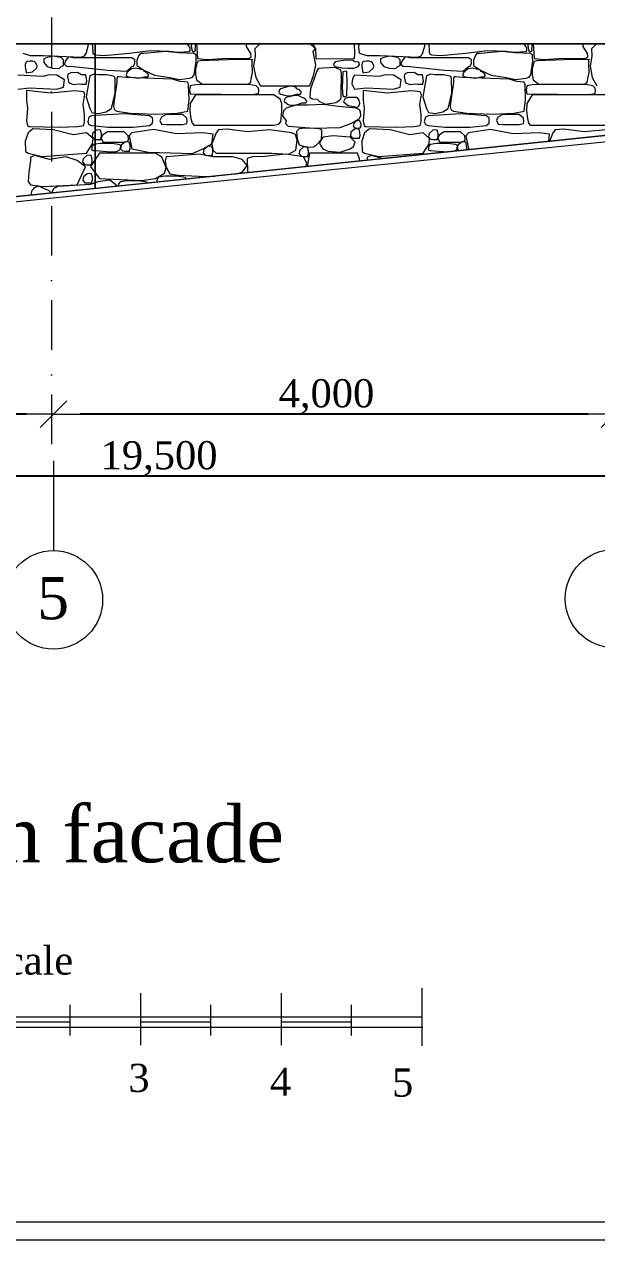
# Model space of a CAD drawing. Header units: millimetres. Extents: x 2399 to 111977, y 1313 to 59551.
# Drawn here: x 98246 to 102314, y 22641 to 31285 of the extents above; entities that cross this region are included whole.
import ezdxf

# ---------------------------------------------------------------- set-up
doc = ezdxf.new("R2010")
doc.units = ezdxf.units.MM
doc.linetypes.add('Штрихпунктирная', pattern=[670.277762, 352.777767, -176.388884, 0, -141.111112])
doc.layers.add('2D-чертеж - Общий', color=7, linetype='Continuous')
doc.layers.add('dim', color=7, linetype='Continuous')
for name, color, linetype, lineweight in [('base', 255, 'Continuous', 0), ('main line', 7, 'Continuous', 13), ('scale', 7, 'Continuous', 13), ('text', 7, 'Continuous', 35)]:
    doc.layers.add(name, color=color, linetype=linetype, lineweight=lineweight)
doc.layers.add('hatch1', color=7, linetype='Continuous', lineweight=20, true_color=0x6a6a6a)
doc.styles.add('СГЕНЕРИР_СТИЛЬ_1', font='georgia.ttf')
doc.dimstyles.new('СГЕНЕРИР_СТИЛЬ__1', dxfattribs={"dimtxt": 200, "dimasz": 190, "dimexe": 0.18, "dimexo": 0.0625, "dimgap": 0.09, "dimtad": 1, "dimtih": 1, "dimtoh": 1, "dimdec": 3, "dimlfac": 0.001, "dimzin": 0, "dimdsep": 46, "dimtxsty": 'СГЕНЕРИР_СТИЛЬ_1', "dimblk": 'ARROWHEAD_6', "dimblk1": 'ARROWHEAD_6', "dimblk2": 'ARROWHEAD_6', "dimcen": 0.09, "dimse1": 1, "dimse2": 1, "dimclrd": 7, "dimclre": 7, "dimclrt": 7, "dimadec": 0, "dimazin": 0, "dimtfac": 1, "dimtdec": 4, "dimtmove": 0, "dimatfit": 3, "dimfxl": 1, "dimtolj": 1, "dimtzin": 0, "dimarcsym": 0})

# ---------------------------------------------------------------- blocks, each defined once
blk = doc.blocks.new('*X15')
at = {"layer": 'hatch1', "color": 251, "linetype": 'Continuous', "lineweight": 20, "true_color": 0x6a6a6a}
for p, q in [((99466.7, 7779.4), (99453.3, 7785.4)), ((99487.6, 7785.4), (99495.5, 7741.1)), ((99517.9, 7741.1), (99523, 7785.4)), ((99528.6, 7785.4), (99534.8, 7679.6)), ((99882.5, 7766.2), (99884.7, 7785.4)), ((99980.5, 7785.4), (99941.8, 7748.6)), ((100373, 7749.2), (100333.5, 7785.4)), ((100350.2, 7785.4), (100373, 7749.2)), ((100652.8, 7709.7), (100650.9, 7785.4)), ((100680.8, 7760.3), (100682.5, 7785.4)), ((101150, 7766.6), (101151.2, 7785.4)), ((101178.8, 7785.4), (101182, 7729.5)), ((101858.7, 7779.4), (101845.3, 7785.4)), ((101879.6, 7785.4), (101887.5, 7741.1)), ((101909.9, 7741.1), (101915, 7785.4)), ((101920.6, 7785.4), (101926.8, 7679.6)), ((102274.5, 7766.2), (102276.7, 7785.4)), ((102372.5, 7785.4), (102333.8, 7748.6)), ((98807.9, 7706.4), (98869.9, 7700.2)), ((98869.9, 7700.2), (99048.7, 7717.1)), ((99048.7, 7717.1), (99201.1, 7737.6)), ((99115.2, 7699), (99102.9, 7665.3)), ((99128.7, 7715.9), (99115.2, 7699)), ((99154.3, 7714.9), (99128.7, 7715.9)), ((99306, 7730), (99154.3, 7714.9)), ((99201.1, 7737.6), (99334, 7732.3)), ((99398.8, 7721), (99306, 7730)), ((99334, 7732.3), (99394, 7723.8)), ((99394, 7723.8), (99477.8, 7729.5)), ((99510.8, 7714.9), (99398.8, 7721)), ((99483.2, 7756.7), (99466.7, 7779.4)), ((99477.8, 7729.5), (99482.9, 7737.3)), ((99482.9, 7737.3), (99483.2, 7756.7)), ((99495.5, 7741.1), (99500, 7730.2)), ((99500, 7730.2), (99509.3, 7728.9)), ((99509.3, 7728.9), (99520.5, 7736.4)), ((99524.4, 7703.7), (99510.8, 7714.9)), ((99520.5, 7736.4), (99517.9, 7741.1)), ((99524.4, 7690.2), (99524.4, 7703.7)), ((99913.8, 7716.2), (99882.5, 7766.2)), ((99916.6, 7691.8), (99913.8, 7716.2)), ((99945, 7698.4), (99932.8, 7626.1)), ((99941.8, 7748.6), (99945, 7698.4)), ((100357.1, 7729.6), (100373, 7749.2)), ((100376.6, 7635.2), (100357.1, 7729.6)), ((100373, 7749.2), (100376.8, 7680)), ((100649.6, 7680), (100652.8, 7709.7)), ((100685.9, 7718.7), (100680.8, 7760.3)), ((100685.9, 7718.7), (100738.1, 7702.1)), ((100738.1, 7702.1), (100831.6, 7701.2)), ((100831.6, 7701.2), (100994.5, 7693.2)), ((100901.1, 7696.3), (100859.2, 7686.6)), ((100958.2, 7686.6), (100901.1, 7696.3)), ((101098.7, 7690.1), (101124.1, 7699.7)), ((101124.1, 7699.7), (101134.4, 7714.3)), ((101134.4, 7714.3), (101150, 7766.6)), ((101182, 7729.5), (101183.4, 7713.1)), ((101183.4, 7713.1), (101196.8, 7706.7)), ((101196.8, 7706.7), (101261.9, 7700.2)), ((101261.9, 7700.2), (101440.7, 7717.1)), ((101440.7, 7717.1), (101593.1, 7737.6)), ((101507.2, 7699), (101494.9, 7665.3)), ((101520.7, 7715.9), (101507.2, 7699)), ((101546.3, 7714.9), (101520.7, 7715.9)), ((101698, 7730), (101546.3, 7714.9)), ((101593.1, 7737.6), (101726, 7732.3)), ((101790.8, 7721), (101698, 7730)), ((101726, 7732.3), (101786, 7723.8)), ((101786, 7723.8), (101869.8, 7729.5)), ((101902.8, 7714.9), (101790.8, 7721)), ((101875.2, 7756.7), (101858.7, 7779.4)), ((101869.8, 7729.5), (101874.9, 7737.3)), ((101874.9, 7737.3), (101875.2, 7756.7)), ((101887.5, 7741.1), (101892, 7730.2)), ((101892, 7730.2), (101901.3, 7728.9)), ((101901.3, 7728.9), (101912.5, 7736.4)), ((101916.4, 7703.7), (101902.8, 7714.9)), ((101912.5, 7736.4), (101909.9, 7741.1)), ((101916.4, 7690.2), (101916.4, 7703.7)), ((102305.8, 7716.2), (102274.5, 7766.2)), ((102308.6, 7691.8), (102305.8, 7716.2)), ((102337, 7698.4), (102324.8, 7626.1)), ((102333.8, 7748.6), (102337, 7698.4)), ((99067.9, 7685.2), (98807.9, 7685.2)), ((99031.5, 7588.6), (99067.9, 7622.5)), ((99096.8, 7612), (99064.8, 7606.6)), ((99090.1, 7669.3), (99067.9, 7685.2)), ((99067.9, 7622.5), (99080.2, 7626.3)), ((99080.2, 7626.3), (99089.4, 7646.9)), ((99089.4, 7646.9), (99090.1, 7669.3)), ((99154.3, 7597.2), (99096.8, 7612)), ((99102.9, 7665.3), (99104.8, 7630.6)), ((99104.8, 7630.6), (99154.3, 7597.2)), ((99510.8, 7564.4), (99524.6, 7660.2)), ((99534.8, 7660.1), (99520.2, 7602.8)), ((99524.6, 7660.2), (99524.4, 7690.2)), ((99534.8, 7679.6), (99602.6, 7671.6)), ((99534.8, 7660.1), (99554.4, 7665.1)), ((99554.4, 7665.1), (99814.7, 7675.2)), ((99602.6, 7671.6), (99709.1, 7678.8)), ((99709.1, 7678.8), (99901.5, 7682.4)), ((99814.7, 7675.2), (99918.9, 7672.4)), ((99901.5, 7682.4), (99916.6, 7691.8)), ((99923.1, 7660.9), (99918.9, 7672.4)), ((99922.5, 7641), (99923.1, 7660.9)), ((99924.9, 7581.3), (99922.5, 7641)), ((99932.8, 7626.1), (99948.5, 7544.8)), ((100361.1, 7565.5), (100376.6, 7635.2)), ((100376.8, 7680), (100623.4, 7676.8)), ((100394.9, 7608.6), (100386, 7596.8)), ((100425.5, 7612.2), (100394.9, 7608.6)), ((100514.1, 7614.8), (100425.5, 7612.2)), ((100503.4, 7644), (100502.2, 7634.3)), ((100502.2, 7634.3), (100512.8, 7622.5)), ((100512.8, 7656.2), (100503.4, 7644)), ((100585.3, 7667.4), (100512.8, 7656.2)), ((100512.8, 7622.5), (100559.8, 7613.2)), ((100552.4, 7596.8), (100514.1, 7614.8)), ((100559.8, 7613.2), (100602.8, 7610.1)), ((100638.8, 7664.4), (100585.3, 7667.4)), ((100602.8, 7610.1), (100646.2, 7611.9)), ((100623.4, 7676.8), (100649.6, 7680)), ((100653.9, 7656.2), (100638.8, 7664.4)), ((100646.2, 7611.9), (100676.5, 7622.5)), ((100676.2, 7652.6), (100653.9, 7656.2)), ((100683.9, 7649.3), (100676.2, 7652.6)), ((100676.5, 7622.5), (100686.5, 7636.6)), ((100686.5, 7636.6), (100683.9, 7649.3)), ((100703.1, 7636.9), (100702.8, 7623.2)), ((100702.8, 7623.2), (100709.2, 7578.6)), ((100705.8, 7648.5), (100703.1, 7636.9)), ((100709.8, 7654.3), (100705.8, 7648.5)), ((100715.7, 7657.9), (100709.8, 7654.3)), ((100735.4, 7660.6), (100715.7, 7657.9)), ((100754.7, 7660.3), (100735.4, 7660.6)), ((100754.1, 7585.9), (100784.7, 7613.7)), ((100769.8, 7655.2), (100754.7, 7660.3)), ((100778.8, 7648.5), (100769.8, 7655.2)), ((100785.1, 7633.2), (100778.8, 7648.5)), ((100784.7, 7613.7), (100787.5, 7622.1)), ((100786.7, 7628.8), (100785.1, 7633.2)), ((100787.5, 7622.1), (100786.7, 7628.8)), ((100859.2, 7686.6), (100834.2, 7677.4)), ((100834.2, 7677.4), (100835.3, 7650.6)), ((100835.3, 7650.6), (100859.2, 7622.5)), ((100859.2, 7622.5), (100897.1, 7610.7)), ((100897.1, 7610.7), (100944.6, 7609.6)), ((100944.6, 7609.6), (100958.2, 7622.5)), ((100973.8, 7669.6), (100958.2, 7686.6)), ((100958.2, 7622.5), (100974.5, 7630.3)), ((100975.6, 7645.5), (100973.8, 7669.6)), ((100974.5, 7630.3), (100975.6, 7645.5)), ((100987.2, 7661.5), (100980.5, 7639)), ((100980.5, 7639), (100996.3, 7624.1)), ((101009.3, 7692.1), (100987.2, 7661.5)), ((100994.5, 7693.2), (101098.7, 7690.1)), ((100996.3, 7624.1), (101043.4, 7622.5)), ((101043.4, 7685.2), (101009.3, 7692.1)), ((101459.9, 7685.2), (101043.4, 7685.2)), ((101043.4, 7622.5), (101290.4, 7596.6)), ((101423.5, 7588.6), (101459.9, 7622.5)), ((101488.8, 7612), (101456.8, 7606.6)), ((101482.1, 7669.3), (101459.9, 7685.2)), ((101459.9, 7622.5), (101472.2, 7626.3)), ((101472.2, 7626.3), (101481.4, 7646.9)), ((101481.4, 7646.9), (101482.1, 7669.3)), ((101546.3, 7597.2), (101488.8, 7612)), ((101494.9, 7665.3), (101496.8, 7630.6)), ((101496.8, 7630.6), (101546.3, 7597.2)), ((101902.8, 7564.4), (101916.6, 7660.2)), ((101926.8, 7660.1), (101912.2, 7602.8)), ((101916.6, 7660.2), (101916.4, 7690.2)), ((101926.8, 7679.6), (101994.6, 7671.6)), ((101926.8, 7660.1), (101946.4, 7665.1)), ((101946.4, 7665.1), (102206.7, 7675.2)), ((101994.6, 7671.6), (102101.1, 7678.8)), ((102101.1, 7678.8), (102293.5, 7682.4)), ((102206.7, 7675.2), (102310.9, 7672.4)), ((102293.5, 7682.4), (102308.6, 7691.8)), ((102315.1, 7660.9), (102310.9, 7672.4)), ((102314.5, 7641), (102315.1, 7660.9)), ((102316.9, 7581.3), (102314.5, 7641)), ((102324.8, 7626.1), (102340.5, 7544.8)), ((98807.9, 7606.1), (98898.4, 7596.6)), ((98831.8, 7563.5), (98807.9, 7566.4)), ((98890.4, 7562.7), (98831.8, 7563.5)), ((98924, 7557.2), (98890.4, 7562.7)), ((98898.4, 7596.6), (99031.5, 7588.6)), ((98941.9, 7551.8), (98924, 7557.2)), ((98948.7, 7538), (98941.9, 7551.8)), ((98949.5, 7433.5), (98948.7, 7538)), ((98962.4, 7538.7), (98960.9, 7511.6)), ((98965.5, 7548.4), (98962.4, 7538.7)), ((98976.2, 7548.7), (98965.5, 7548.4)), ((99026.6, 7544.2), (98976.2, 7548.7)), ((99294.2, 7534.5), (99026.6, 7544.2)), ((99032.4, 7578.3), (99028.3, 7563)), ((99028.3, 7563), (99029.3, 7555.5)), ((99029.3, 7555.5), (99041.9, 7548.6)), ((99041.9, 7587.5), (99032.4, 7578.3)), ((99064.8, 7606.6), (99041.9, 7587.5)), ((99041.9, 7548.6), (99117.9, 7541)), ((99117.9, 7541), (99156.1, 7548.6)), ((99154.3, 7597.2), (99230.2, 7560.7)), ((99156.1, 7587.5), (99154.3, 7597.2)), ((99174.5, 7580.5), (99156.1, 7587.5)), ((99156.1, 7548.6), (99181.8, 7549.5)), ((99189.2, 7562.4), (99174.5, 7580.5)), ((99181.8, 7549.5), (99189.2, 7562.4)), ((99230.2, 7560.7), (99337.2, 7544.4)), ((99356.5, 7532.1), (99294.2, 7534.5)), ((99337.2, 7544.4), (99405.9, 7529.4)), ((99411, 7515.8), (99356.5, 7532.1)), ((99405.9, 7529.4), (99478.3, 7540.1)), ((99478.3, 7540.1), (99499.2, 7546)), ((99499.2, 7546), (99510.8, 7564.4)), ((99520.2, 7602.8), (99520.5, 7565.3)), ((99520.5, 7565.3), (99528.6, 7527)), ((99528.6, 7527), (99568.2, 7497.8)), ((99912.8, 7512.5), (99916.2, 7535.7)), ((99916.2, 7535.7), (99924.9, 7581.3)), ((99948.5, 7544.8), (99981.4, 7486.5)), ((100332.6, 7486.5), (100361.1, 7565.5)), ((100386, 7596.8), (100338.5, 7464)), ((100558.4, 7572), (100552.4, 7596.8)), ((100554.6, 7424.9), (100558.4, 7572)), ((100567.1, 7583.9), (100562.4, 7470.8)), ((100590.7, 7589.2), (100567.1, 7583.9)), ((100596.3, 7583.9), (100590.7, 7589.2)), ((100599.1, 7507.5), (100596.3, 7583.9)), ((100635.3, 7535.2), (100632, 7499.2)), ((100650, 7560.8), (100635.3, 7535.2)), ((100826.5, 7552.1), (100650, 7560.8)), ((100708.9, 7578.5), (100754.1, 7585.9)), ((100873.2, 7562.9), (100826.5, 7552.1)), ((100927.4, 7560.8), (100873.2, 7562.9)), ((100981.9, 7529.2), (100927.4, 7560.8)), ((100973.8, 7475.2), (100981.9, 7529.2)), ((101005.8, 7569.4), (101003.2, 7548.5)), ((101003.2, 7548.5), (101012.5, 7507.7)), ((101025.8, 7578.7), (101005.8, 7569.4)), ((101074, 7579.3), (101025.8, 7578.7)), ((101101.4, 7562.5), (101074, 7579.3)), ((101119.9, 7564.1), (101101.4, 7562.5)), ((101133.1, 7562.5), (101119.9, 7564.1)), ((101138.9, 7537.4), (101133.1, 7562.5)), ((101162.2, 7557.2), (101136.5, 7408.3)), ((101140.1, 7517.8), (101138.9, 7537.4)), ((101193.4, 7567.2), (101162.2, 7557.2)), ((101223.8, 7563.5), (101193.4, 7567.2)), ((101282.4, 7562.7), (101223.8, 7563.5)), ((101316, 7557.2), (101282.4, 7562.7)), ((101290.4, 7596.6), (101423.5, 7588.6)), ((101333.9, 7551.8), (101316, 7557.2)), ((101340.7, 7538), (101333.9, 7551.8)), ((101341.5, 7433.5), (101340.7, 7538)), ((101354.4, 7538.7), (101352.9, 7511.6)), ((101357.5, 7548.4), (101354.4, 7538.7)), ((101368.2, 7548.7), (101357.5, 7548.4)), ((101418.6, 7544.2), (101368.2, 7548.7)), ((101686.2, 7534.5), (101418.6, 7544.2)), ((101424.4, 7578.3), (101420.3, 7563)), ((101420.3, 7563), (101421.3, 7555.5)), ((101421.3, 7555.5), (101433.9, 7548.6)), ((101433.9, 7587.5), (101424.4, 7578.3)), ((101456.8, 7606.6), (101433.9, 7587.5)), ((101433.9, 7548.6), (101509.9, 7541)), ((101509.9, 7541), (101548.1, 7548.6)), ((101546.3, 7597.2), (101622.2, 7560.7)), ((101548.1, 7587.5), (101546.3, 7597.2)), ((101566.5, 7580.5), (101548.1, 7587.5)), ((101548.1, 7548.6), (101573.8, 7549.5)), ((101581.2, 7562.4), (101566.5, 7580.5)), ((101573.8, 7549.5), (101581.2, 7562.4)), ((101622.2, 7560.7), (101729.2, 7544.4)), ((101748.5, 7532.1), (101686.2, 7534.5)), ((101729.2, 7544.4), (101797.9, 7529.4)), ((101803, 7515.8), (101748.5, 7532.1)), ((101797.9, 7529.4), (101870.3, 7540.1)), ((101870.3, 7540.1), (101891.2, 7546)), ((101891.2, 7546), (101902.8, 7564.4)), ((101912.2, 7602.8), (101912.5, 7565.3)), ((101912.5, 7565.3), (101920.6, 7527)), ((101920.6, 7527), (101960.2, 7497.8)), ((102304.8, 7512.5), (102308.2, 7535.7)), ((102308.2, 7535.7), (102316.9, 7581.3)), ((102340.5, 7544.8), (102373.4, 7486.5)), ((98960.9, 7511.6), (98940.6, 7364.4)), ((99465.2, 7511.6), (99411, 7515.8)), ((99471.4, 7491.6), (99465.2, 7511.6)), ((99474.6, 7386.5), (99471.4, 7491.6)), ((99483.1, 7486.5), (99477.4, 7453.5)), ((99477.4, 7453.5), (99483.1, 7429.6)), ((99520.7, 7491.6), (99483.1, 7486.5)), ((99902.6, 7496), (99520.7, 7491.6)), ((99568.2, 7497.8), (99893.6, 7497.8)), ((99893.6, 7497.8), (99912.8, 7512.5)), ((99951.7, 7486.5), (99902.6, 7496)), ((99968.2, 7469.5), (99951.7, 7486.5)), ((99971.4, 7452.1), (99968.2, 7469.5)), ((99968.2, 7431.8), (99971.4, 7452.1)), ((99981.4, 7486.5), (100332.6, 7486.5)), ((100117.8, 7455.8), (100113.7, 7440.5)), ((100113.7, 7440.5), (100114.7, 7433.1)), ((100127.3, 7465.1), (100117.8, 7455.8)), ((100192.8, 7486.4), (100127.3, 7465.1)), ((100232.5, 7476), (100192.8, 7486.4)), ((100241.5, 7465.1), (100232.5, 7476)), ((100259.9, 7458.1), (100241.5, 7465.1)), ((100274.6, 7439.9), (100259.9, 7458.1)), ((100267.2, 7427), (100274.6, 7439.9)), ((100338.5, 7464), (100331.9, 7405.6)), ((100562.4, 7470.8), (100567.1, 7414.1)), ((100596.3, 7414.1), (100599.1, 7507.5)), ((100632, 7499.2), (100650, 7461.4)), ((100650, 7461.4), (100733.1, 7470.7)), ((100711.7, 7452.4), (100710.9, 7384)), ((100882.3, 7432.8), (100711.7, 7452.4)), ((100733.1, 7470.7), (100927.4, 7461.4)), ((101055.3, 7449.7), (100882.3, 7432.8)), ((100927.4, 7461.4), (100973.8, 7475.2)), ((101012.5, 7507.7), (101046.4, 7493.7)), ((101046.4, 7493.7), (101086.4, 7499.1)), ((101118.2, 7443.7), (101055.3, 7449.7)), ((101086.4, 7499.1), (101101.4, 7497.1)), ((101101.4, 7497.1), (101133.1, 7497.1)), ((101125.8, 7423.1), (101118.2, 7443.7)), ((101133.1, 7497.1), (101140.1, 7517.8)), ((101352.9, 7511.6), (101332.6, 7364.4)), ((101857.2, 7511.6), (101803, 7515.8)), ((101863.4, 7491.6), (101857.2, 7511.6)), ((101866.6, 7386.5), (101863.4, 7491.6)), ((101875.1, 7486.5), (101869.4, 7453.5)), ((101869.4, 7453.5), (101875.1, 7429.6)), ((101912.7, 7491.6), (101875.1, 7486.5)), ((102294.6, 7496), (101912.7, 7491.6)), ((101960.2, 7497.8), (102285.6, 7497.8)), ((102285.6, 7497.8), (102304.8, 7512.5)), ((102343.7, 7486.5), (102294.6, 7496)), ((102360.2, 7469.5), (102343.7, 7486.5)), ((102363.4, 7452.1), (102360.2, 7469.5)), ((102360.2, 7431.8), (102363.4, 7452.1)), ((98924, 7323.5), (98949.5, 7433.5)), ((98940.6, 7364.4), (98937.1, 7339.2)), ((99465.2, 7305), (99474.6, 7386.5)), ((99482.9, 7358.9), (99479.9, 7304.1)), ((99520, 7422.5), (99482.9, 7358.9)), ((99483.1, 7429.6), (99923, 7424.3)), ((100077.1, 7422.5), (99520, 7422.5)), ((99923, 7424.3), (99951.7, 7429.6)), ((99951.7, 7429.6), (99968.2, 7431.8)), ((100121.2, 7391.1), (100077.1, 7422.5)), ((100114.7, 7433.1), (100127.3, 7426.1)), ((100134.3, 7360.7), (100121.2, 7391.1)), ((100127.3, 7426.1), (100162.1, 7416.7)), ((100134.5, 7304.9), (100134.3, 7360.7)), ((100155.4, 7393.1), (100151.4, 7377.8)), ((100151.4, 7377.8), (100152.4, 7370.4)), ((100152.4, 7370.4), (100164.9, 7363.4)), ((100164.9, 7402.3), (100155.4, 7393.1)), ((100162.1, 7416.7), (100200.1, 7415.2)), ((100226.2, 7417.2), (100164.9, 7402.3)), ((100164.9, 7363.4), (100173.1, 7354.6)), ((100230.2, 7348.4), (100165.6, 7326.8)), ((100173.1, 7354.6), (100186.2, 7350.6)), ((100186.2, 7350.6), (100230.2, 7348.4)), ((100200.1, 7415.2), (100241.5, 7426.1)), ((100255.4, 7414), (100226.2, 7417.2)), ((100230.2, 7348.4), (100279.1, 7363.4)), ((100320, 7348.6), (100230.2, 7348.4)), ((100241.5, 7426.1), (100267.2, 7427)), ((100279.1, 7402.3), (100255.4, 7414)), ((100297.6, 7395.3), (100279.1, 7402.3)), ((100279.1, 7363.4), (100304.8, 7364.3)), ((100312.3, 7377.2), (100297.6, 7395.3)), ((100304.8, 7364.3), (100310, 7369.5)), ((100310, 7369.5), (100312.3, 7377.2)), ((100429.8, 7351.8), (100320, 7348.6)), ((100331.9, 7405.6), (100350.4, 7392.1)), ((100350.4, 7392.1), (100386, 7390.8)), ((100386, 7390.8), (100401.3, 7373.1)), ((100401.3, 7373.1), (100444.3, 7354.4)), ((100536.5, 7338.7), (100429.8, 7351.8)), ((100444.3, 7354.4), (100517.6, 7366.6)), ((100517.6, 7366.6), (100552.4, 7390.8)), ((100552.4, 7390.8), (100556.6, 7405.2)), ((100556.6, 7405.2), (100554.6, 7424.9)), ((100567.1, 7414.1), (100580.4, 7408)), ((100584, 7395.2), (100573.1, 7370.7)), ((100573.1, 7370.7), (100604.5, 7345.3)), ((100580.4, 7408), (100596.3, 7414.1)), ((100604.5, 7402.3), (100584, 7395.2)), ((100668.4, 7401.3), (100604.5, 7402.3)), ((100683.7, 7382.3), (100668.4, 7401.3)), ((100689.2, 7362.1), (100683.7, 7382.3)), ((100683.7, 7345.3), (100689.2, 7362.1)), ((100710.9, 7384), (100719.5, 7325.5)), ((101115.2, 7351.6), (101125.8, 7423.1)), ((101123.9, 7283.5), (101115.2, 7351.6)), ((101136.5, 7408.3), (101162.2, 7323.5)), ((101316, 7323.5), (101341.5, 7433.5)), ((101332.6, 7364.4), (101329.1, 7339.2)), ((101857.2, 7305), (101866.6, 7386.5)), ((101874.9, 7358.9), (101871.9, 7304.1)), ((101912, 7422.5), (101874.9, 7358.9)), ((101875.1, 7429.6), (102315, 7424.3)), ((102469.1, 7422.5), (101912, 7422.5)), ((102315, 7424.3), (102343.7, 7429.6)), ((102343.7, 7429.6), (102360.2, 7431.8)), ((98807.9, 7292), (98829.1, 7288.6)), ((99015.2, 7285.7), (98807.9, 7273.5)), ((98829.1, 7288.6), (98885.7, 7299.9)), ((98885.7, 7299.9), (98924, 7323.5)), ((98937.1, 7339.2), (98943.6, 7320.2)), ((98943.6, 7320.2), (98952.6, 7309.2)), ((98952.6, 7309.2), (98960.9, 7305)), ((98960.9, 7305), (99055.7, 7291.8)), ((99193.9, 7272), (99015.2, 7285.7)), ((99055.7, 7291.8), (99235.6, 7283.2)), ((99215.3, 7257.7), (99193.9, 7272)), ((99235.6, 7283.2), (99390.3, 7292)), ((99278, 7261.6), (99267.5, 7238.3)), ((99312.1, 7281.9), (99278, 7261.6)), ((99429.6, 7281.9), (99312.1, 7281.9)), ((99390.3, 7292), (99465.2, 7305)), ((99458.3, 7254.8), (99429.6, 7281.9)), ((99479.9, 7304.1), (99488.3, 7252.2)), ((100127.1, 7229.6), (100134.5, 7304.9)), ((100146, 7306.5), (100139.8, 7269.7)), ((100139.8, 7269.7), (100165.6, 7237.7)), ((100165.6, 7326.8), (100146, 7306.5)), ((100662.6, 7326.8), (100536.5, 7338.7)), ((100604.5, 7345.3), (100670.7, 7332.8)), ((100687.1, 7314.8), (100662.6, 7326.8)), ((100670.7, 7332.8), (100683.7, 7345.3)), ((100682.9, 7249.5), (100695.6, 7272.7)), ((100694.2, 7303.5), (100687.1, 7314.8)), ((100695.6, 7272.7), (100694.2, 7303.5)), ((100719.5, 7325.5), (100712.3, 7233.7)), ((101124.4, 7231.8), (101123.9, 7283.5)), ((101154.9, 7261.9), (101146.3, 7229.3)), ((101174, 7272), (101154.9, 7261.9)), ((101162.2, 7323.5), (101176, 7296)), ((101407.2, 7285.7), (101174, 7272)), ((101176, 7296), (101221.1, 7288.6)), ((101221.1, 7288.6), (101277.7, 7299.9)), ((101277.7, 7299.9), (101316, 7323.5)), ((101329.1, 7339.2), (101335.6, 7320.2)), ((101335.6, 7320.2), (101344.6, 7309.2)), ((101344.6, 7309.2), (101352.9, 7305)), ((101352.9, 7305), (101447.7, 7291.8)), ((101585.9, 7272), (101407.2, 7285.7)), ((101447.7, 7291.8), (101627.6, 7283.2)), ((101607.3, 7257.7), (101585.9, 7272)), ((101627.6, 7283.2), (101782.3, 7292)), ((101670, 7261.6), (101659.5, 7238.3)), ((101704.1, 7281.9), (101670, 7261.6)), ((101821.6, 7281.9), (101704.1, 7281.9)), ((101782.3, 7292), (101857.2, 7305)), ((101850.3, 7254.8), (101821.6, 7281.9)), ((101871.9, 7304.1), (101880.3, 7252.2)), ((98807.9, 7200.7), (98900, 7191)), ((98900, 7191), (99077.5, 7191.3)), ((99222.6, 7175.2), (99067.9, 7151.4)), ((99077.5, 7191.3), (99193.9, 7203.4)), ((99193.9, 7203.4), (99214.3, 7220.9)), ((99214.3, 7220.9), (99216.3, 7238.8)), ((99216.3, 7238.8), (99215.3, 7257.7)), ((99385.7, 7143.5), (99222.6, 7175.2)), ((99267.5, 7238.3), (99278.5, 7211.6)), ((99278.5, 7211.6), (99312.1, 7209.3)), ((99312.1, 7209.3), (99429.6, 7209.3)), ((99429.6, 7209.3), (99458.9, 7217.3)), ((99461.1, 7230.8), (99458.3, 7254.8)), ((99458.9, 7217.3), (99461.1, 7230.8)), ((99488.3, 7252.2), (99496, 7219.2)), ((99496, 7219.2), (99507.8, 7206.5)), ((99507.8, 7206.5), (99520, 7206)), ((99520, 7206), (100077.1, 7206)), ((99745.1, 7177.3), (99683.9, 7171.5)), ((99889.5, 7157.8), (99745.1, 7177.3)), ((100077.1, 7206), (100112.6, 7213.7)), ((100112.6, 7213.7), (100127.1, 7229.6)), ((100165.6, 7237.7), (100160.5, 7216.5)), ((100160.5, 7216.5), (100178, 7198.8)), ((100178, 7198.8), (100210.9, 7196)), ((100210.9, 7196), (100360.7, 7184.3)), ((100256.1, 7178.8), (100237.2, 7159.4)), ((100302.2, 7183.7), (100256.1, 7178.8)), ((100369.2, 7182.6), (100302.2, 7183.7)), ((100360.7, 7184.3), (100549.4, 7188.9)), ((100402.8, 7178.8), (100369.2, 7182.6)), ((100419.1, 7169), (100402.8, 7178.8)), ((100549.4, 7188.9), (100624.5, 7216.5)), ((100624.5, 7216.5), (100662.6, 7237.7)), ((100651.2, 7177.5), (100625.2, 7154.9)), ((100644.7, 7216.9), (100641.9, 7199.4)), ((100641.9, 7199.4), (100654.3, 7187.5)), ((100654.3, 7231.8), (100644.7, 7216.9)), ((100669.7, 7179.1), (100651.2, 7177.5)), ((100683.2, 7239.1), (100654.3, 7231.8)), ((100654.3, 7187.5), (100669.5, 7183.7)), ((100662.6, 7237.7), (100682.9, 7249.5)), ((100669.5, 7183.7), (100691.4, 7187.5)), ((100682.9, 7177.5), (100669.7, 7179.1)), ((100688.7, 7152.4), (100682.9, 7177.5)), ((100691.4, 7231.8), (100683.2, 7239.1)), ((100698.1, 7213.2), (100691.4, 7231.8)), ((100691.4, 7187.5), (100697.1, 7198.2)), ((100697.1, 7198.2), (100698.1, 7213.2)), ((100712.3, 7233.7), (100718.2, 7203.7)), ((100718.2, 7203.7), (100729.7, 7195.1)), ((100756.8, 7178.9), (100722.6, 7151.4)), ((100729.7, 7195.1), (100946.1, 7190.8)), ((100903.5, 7172.9), (100756.8, 7178.9)), ((100946.1, 7190.8), (101075.1, 7195.6)), ((101075.1, 7195.6), (101118.2, 7203.7)), ((101118.2, 7203.7), (101124.4, 7231.8)), ((101146.3, 7229.3), (101155.1, 7209.2)), ((101155.1, 7209.2), (101174, 7203.4)), ((101174, 7203.4), (101292, 7191)), ((101292, 7191), (101469.5, 7191.3)), ((101614.6, 7175.2), (101459.9, 7151.4)), ((101469.5, 7191.3), (101585.9, 7203.4)), ((101585.9, 7203.4), (101606.3, 7220.9)), ((101606.3, 7220.9), (101608.3, 7238.8)), ((101608.3, 7238.8), (101607.3, 7257.7)), ((101777.7, 7143.5), (101614.6, 7175.2)), ((101659.5, 7238.3), (101670.5, 7211.6)), ((101670.5, 7211.6), (101704.1, 7209.3)), ((101704.1, 7209.3), (101821.6, 7209.3)), ((101821.6, 7209.3), (101850.9, 7217.3)), ((101853.1, 7230.8), (101850.3, 7254.8)), ((101850.9, 7217.3), (101853.1, 7230.8)), ((101880.3, 7252.2), (101888, 7219.2)), ((101888, 7219.2), (101899.8, 7206.5)), ((101899.8, 7206.5), (101912, 7206)), ((101912, 7206), (102469.1, 7206)), ((102137.1, 7177.3), (102075.9, 7171.5)), ((102281.5, 7157.8), (102137.1, 7177.3)), ((98814.9, 7169.7), (98807.9, 7163.7)), ((98807.9, 7105.3), (98814.9, 7104.4)), ((98833.3, 7171.4), (98814.9, 7169.7)), ((98814.9, 7104.4), (98846.6, 7104.4)), ((98846.6, 7169.7), (98833.3, 7171.4)), ((98852.3, 7144.7), (98846.6, 7169.7)), ((98846.6, 7104.4), (98853.6, 7125)), ((98861.3, 7137.5), (98850.7, 7114.2)), ((98850.7, 7114.2), (98861.8, 7087.5)), ((98853.6, 7125), (98852.3, 7144.7)), ((98895.3, 7157.8), (98861.3, 7137.5)), ((99012.8, 7157.8), (98895.3, 7157.8)), ((99041.5, 7130.6), (99012.8, 7157.8)), ((99012.8, 7085.2), (99042.1, 7093.2)), ((99044.4, 7106.7), (99041.5, 7130.6)), ((99042.1, 7093.2), (99044.4, 7106.7)), ((99067.9, 7151.4), (99049.7, 7129)), ((99049.7, 7129), (99067.9, 7037.2)), ((99572.2, 7151.4), (99385.7, 7143.5)), ((99645.1, 7140.9), (99572.2, 7151.4)), ((99668.5, 7151.4), (99637.7, 7072.6)), ((99637.7, 7072.6), (99645.1, 7140.9)), ((99683.9, 7171.5), (99668.5, 7151.4)), ((100048.1, 7171.9), (99889.5, 7157.8)), ((100202.7, 7151.4), (100048.1, 7171.9)), ((100230.4, 7139.1), (100202.7, 7151.4)), ((100243.8, 7098.5), (100230.4, 7139.1)), ((100233.9, 7027.1), (100243.8, 7098.5)), ((100237.2, 7159.4), (100242.2, 7109.2)), ((100242.2, 7109.2), (100256.1, 7064.6)), ((100379.6, 7064.6), (100415.2, 7103.4)), ((100409.3, 7093.6), (100402.8, 7075.6)), ((100425.5, 7119.1), (100409.3, 7093.6)), ((100415.2, 7103.4), (100418, 7150.5)), ((100418, 7150.5), (100419.1, 7169)), ((100498, 7130.3), (100425.5, 7119.1)), ((100620.4, 7119.1), (100498, 7130.3)), ((100638.2, 7102), (100620.4, 7119.1)), ((100625.2, 7154.9), (100621.5, 7130.4)), ((100621.5, 7130.4), (100636.2, 7114.1)), ((100636.2, 7114.1), (100651.2, 7112.2)), ((100654.3, 7083.6), (100638.2, 7102)), ((100651.2, 7112.2), (100682.9, 7112.2)), ((100682.9, 7112.2), (100689.9, 7132.8)), ((100689.9, 7132.8), (100688.7, 7152.4)), ((100722.6, 7151.4), (100702.2, 7091.8)), ((100702.2, 7091.8), (100705.1, 7017.8)), ((101043.2, 7136.2), (100903.5, 7172.9)), ((101138.9, 7151.4), (101043.2, 7136.2)), ((101184.4, 7111.2), (101138.9, 7151.4)), ((101180.9, 7147.1), (101177.2, 7122.6)), ((101177.2, 7122.6), (101191.9, 7106.3)), ((101206.9, 7169.7), (101180.9, 7147.1)), ((101181.5, 7073.2), (101184.4, 7111.2)), ((101191.9, 7106.3), (101206.9, 7104.4)), ((101225.3, 7171.4), (101206.9, 7169.7)), ((101206.9, 7104.4), (101238.6, 7104.4)), ((101238.6, 7169.7), (101225.3, 7171.4)), ((101244.3, 7144.7), (101238.6, 7169.7)), ((101238.6, 7104.4), (101245.6, 7125)), ((101253.3, 7137.5), (101242.7, 7114.2)), ((101242.7, 7114.2), (101253.8, 7087.5)), ((101245.6, 7125), (101244.3, 7144.7)), ((101287.3, 7157.8), (101253.3, 7137.5)), ((101404.8, 7157.8), (101287.3, 7157.8)), ((101433.5, 7130.6), (101404.8, 7157.8)), ((101404.8, 7085.2), (101434.1, 7093.2)), ((101436.4, 7106.7), (101433.5, 7130.6)), ((101434.1, 7093.2), (101436.4, 7106.7)), ((101459.9, 7151.4), (101441.7, 7129)), ((101441.7, 7129), (101459.9, 7037.2)), ((101964.2, 7151.4), (101777.7, 7143.5)), ((102037.1, 7140.9), (101964.2, 7151.4)), ((102031.6, 7090.1), (102037.1, 7140.9)), ((102060.5, 7151.4), (102036.7, 7090.6)), ((102075.9, 7171.5), (102060.5, 7151.4)), ((102440.1, 7171.9), (102281.5, 7157.8)), ((98842.6, 7075), (98807.9, 7070.5)), ((98807.9, 7024.7), (98918.2, 7016.6)), ((98838.9, 7006.9), (98807.9, 6961.5)), ((99235.6, 7006.9), (98838.9, 7006.9)), ((98880.1, 7075.2), (98842.6, 7075)), ((98861.8, 7087.5), (98895.3, 7085.2)), ((98921, 7074.9), (98880.1, 7075.2)), ((98895.3, 7085.2), (99012.8, 7085.2)), ((98918.2, 7016.6), (98957.6, 7018.1)), ((98975.6, 7068.8), (98921, 7074.9)), ((98957.6, 7018.1), (98975.6, 7025.6)), ((98987.3, 7062.4), (98975.6, 7068.8)), ((98975.6, 7025.6), (98985.4, 7034.8)), ((98985.4, 7034.8), (98990.7, 7054.7)), ((98990.7, 7054.7), (98987.3, 7062.4)), ((98991.7, 7062.8), (98988, 7038.2)), ((98988, 7038.2), (99002.8, 7022)), ((99017.8, 7085.4), (98991.7, 7062.8)), ((99002.8, 7022), (99017.8, 7020.1)), ((99036.2, 7087), (99017.8, 7085.4)), ((99017.8, 7020.1), (99049.4, 7020.1)), ((99049.4, 7085.4), (99036.2, 7087)), ((99055.2, 7060.3), (99049.4, 7085.4)), ((99049.4, 7020.1), (99056.4, 7040.7)), ((99056.4, 7040.7), (99055.2, 7060.3)), ((99067.9, 7037.2), (99186.3, 7013.5)), ((99186.3, 7013.5), (99499.9, 7003.6)), ((99281.5, 6977), (99235.6, 7006.9)), ((99499.9, 7003.6), (99572.2, 7037.2)), ((99572.2, 7037.2), (99637.7, 7072.6)), ((99579.4, 7032.4), (99575.7, 7007.8)), ((99575.7, 7007.8), (99590.4, 6991.6)), ((99605.4, 7055), (99579.4, 7032.4)), ((99623.9, 7056.6), (99605.4, 7055)), ((99637.3, 7055), (99623.9, 7056.6)), ((99637.1, 6989.6), (99644.1, 7010.3)), ((99642.8, 7030.8), (99637.3, 7055)), ((99637.7, 7072.6), (99643.8, 7026.7)), ((99644.1, 7010.3), (99642.8, 7030.8)), ((99643.8, 7026.7), (99668.5, 7006.9)), ((99668.5, 7006.9), (100063.4, 7007.5)), ((100063.4, 7007.5), (100182.3, 7000.3)), ((100182.3, 7000.3), (100233.9, 7027.1)), ((100256.1, 7064.6), (100309.6, 7050.3)), ((100259.8, 7026.5), (100256.1, 7001.9)), ((100285.9, 7049.1), (100259.8, 7026.5)), ((100304.3, 7050.7), (100285.9, 7049.1)), ((100317.5, 7049.1), (100304.3, 7050.7)), ((100309.6, 7050.3), (100359.5, 7050.9)), ((100329.9, 7006.9), (100313.7, 6912)), ((100323.3, 7024), (100317.5, 7049.1)), ((100317.5, 6983.7), (100324.5, 7004.4)), ((100324.5, 7004.4), (100323.3, 7024)), ((100671, 7006.9), (100329.9, 7006.9)), ((100359.5, 7050.9), (100379.6, 7064.6)), ((100402.8, 7075.6), (100425.5, 7037.2)), ((100425.5, 7037.2), (100462.8, 7021.7)), ((100462.8, 7021.7), (100549.2, 7012.9)), ((100549.2, 7012.9), (100620.4, 7037.2)), ((100620.4, 7037.2), (100642.8, 7055)), ((100642.8, 7055), (100654.3, 7083.6)), ((100686.8, 6965.9), (100671, 7006.9)), ((100705.1, 7017.8), (100722.6, 7006.9)), ((100722.6, 7006.9), (100822.9, 6983.9)), ((100822.9, 6983.9), (101138.9, 7006.9)), ((101138.9, 7006.9), (101181.5, 7073.2)), ((101175.8, 7040.4), (101174, 7030.5)), ((101174, 7030.5), (101187.3, 7025.6)), ((101176.2, 7054.3), (101175.8, 7040.4)), ((101187.3, 7068.8), (101176.2, 7054.3)), ((101234.6, 7075), (101187.3, 7068.8)), ((101187.3, 7025.6), (101310.2, 7016.6)), ((101272.1, 7075.2), (101234.6, 7075)), ((101253.8, 7087.5), (101287.3, 7085.2)), ((101313, 7074.9), (101272.1, 7075.2)), ((101287.3, 7085.2), (101404.8, 7085.2)), ((101310.2, 7016.6), (101330, 7017.4)), ((101367.6, 7068.8), (101313, 7074.9)), ((101353.6, 7019.8), (101367.6, 7025.6)), ((101379.3, 7062.4), (101367.6, 7068.8)), ((101367.6, 7025.6), (101377.4, 7034.8)), ((101377.4, 7034.8), (101382.7, 7054.7)), ((101382.7, 7054.7), (101379.3, 7062.4)), ((101383.7, 7062.8), (101380, 7038.2)), ((101380, 7038.2), (101393, 7023.9)), ((101409.8, 7085.4), (101383.7, 7062.8)), ((101428.2, 7087), (101409.8, 7085.4)), ((101441.4, 7085.4), (101428.2, 7087)), ((101447.2, 7060.3), (101441.4, 7085.4)), ((101444.5, 7029.2), (101448.4, 7040.7)), ((101448.4, 7040.7), (101447.2, 7060.3)), ((101459.9, 7037.2), (101480.9, 7033)), ((99310.9, 6905.2), (99281.5, 6977)), ((99312.1, 6979.8), (99305.2, 6951.4)), ((99305.2, 6951.4), (99310.9, 6905.2)), ((99549.4, 6999.2), (99312.1, 6979.8)), ((99644.9, 6980.8), (99549.4, 6999.2)), ((99590.4, 6991.6), (99605.4, 6989.6)), ((99605.4, 6989.6), (99637.1, 6989.6)), ((99785.1, 6979.8), (99644.9, 6980.8)), ((99851.3, 6960.6), (99785.1, 6979.8)), ((99888.8, 6919.7), (99851.3, 6960.6)), ((99854.4, 6873.4), (99888.8, 6919.7)), ((99933.1, 6982.4), (99887.2, 6968.6)), ((99887.2, 6968.6), (99890.7, 6877.6)), ((99990.7, 6979.8), (99933.1, 6982.4)), ((100160.1, 6999.2), (99990.7, 6979.8)), ((100288.3, 6979.8), (100160.1, 6999.2)), ((100256.1, 7001.9), (100270.9, 6985.7)), ((100270.9, 6985.7), (100285.9, 6983.7)), ((100285.9, 6983.7), (100317.5, 6983.7)), ((100310.7, 6936.1), (100288.3, 6979.8)), ((100304.1, 6911), (100310.7, 6936.1)), ((100688.2, 6950.8), (100686.8, 6965.9)), ((100771.2, 6989.4), (100740.8, 6977.6)), ((100740.8, 6977.6), (100741, 6956.3)), ((100849.7, 6967.6), (100771.2, 6989.4)), ((98807.9, 6866.2), (98838.9, 6826)), ((99235.6, 6826), (99300.2, 6863.1)), ((99258.4, 6836.8), (99247.3, 6822.2)), ((99305.7, 6843), (99258.4, 6836.8)), ((99300.2, 6863.1), (99310.9, 6905.2)), ((99343.2, 6843.2), (99305.7, 6843)), ((99310.9, 6905.2), (99337.6, 6860.4)), ((99337.6, 6860.4), (99396.5, 6850.4)), ((99384, 6842.9), (99343.2, 6843.2)), ((99438.6, 6836.8), (99384, 6842.9)), ((99396.5, 6850.4), (99590.6, 6840.6)), ((99450.4, 6830.3), (99438.6, 6836.8)), ((99453.7, 6822.8), (99450.4, 6830.3)), ((99590.6, 6840.6), (99657.9, 6844)), ((99814.6, 6860.2), (99854.4, 6873.4)), ((99890.7, 6877.6), (99895.5, 6868.6)), ((98827, 6802.8), (98807.9, 6796.1)), ((98911, 6813.3), (98827, 6802.8)), ((98838.9, 6826), (99139.3, 6811.9)), ((98967.1, 6772.4), (98911, 6813.3)), ((98974, 6774.7), (98973.7, 6773)), ((98974.4, 6788.6), (98974, 6774.7)), ((98985.5, 6803.1), (98974.4, 6788.6)), ((99032.8, 6809.3), (98985.5, 6803.1)), ((99070.3, 6809.6), (99032.8, 6809.3)), ((99111.2, 6809.2), (99070.3, 6809.6)), ((99165.8, 6803.1), (99111.2, 6809.2)), ((99139.3, 6811.9), (99235.6, 6826)), ((99177.5, 6796.7), (99165.8, 6803.1)), ((99178.6, 6794.3), (99177.5, 6796.7)), ((99246.9, 6808.3), (99245.6, 6801.2)), ((99247.3, 6822.2), (99246.9, 6808.3))]:
    blk.add_line(p, q, dxfattribs=at)
for p in [(99923.7, 7672.6), (102315.7, 7672.6), (101133.1, 7497.1), (98846.6, 7104.4), (100682.9, 7112.2), (101238.6, 7104.4), (99049.4, 7020.1), (99637.1, 6989.6), (99638, 6986.4), (100317.5, 6983.7)]:
    blk.add_point(p, dxfattribs=at)
blk = doc.blocks.new('Штриховка_8', base_point=(0, 2500))
at = {"layer": 'base', "color": 255, "linetype": 'Continuous', "lineweight": 0}
for p, q in [((98807.9, 7785.4), (106863.8, 7785.4)), ((98807.9, 6755.9), (98807.9, 7785.4)), ((102699.8, 7159.4), (98807.9, 6755.9))]:
    blk.add_line(p, q, dxfattribs=at)
at = {"layer": 'hatch1', "color": 251, "linetype": 'Continuous', "lineweight": 20, "true_color": 0x6a6a6a}
blk.add_blockref('*X15', (0, 0), dxfattribs=at)
blk = doc.blocks.new('*X19')
at = {"layer": 'hatch1', "color": 251, "linetype": 'Continuous', "lineweight": 20, "true_color": 0x6a6a6a}
for p, q in [((98758, 7766.6), (98759.2, 7785.2)), ((98786.8, 7785.2), (98790, 7729.5)), ((98293.9, 7718.7), (98346.1, 7702.1)), ((98346.1, 7702.1), (98439.6, 7701.2)), ((98439.6, 7701.2), (98602.5, 7693.2)), ((98509.1, 7696.3), (98467.2, 7686.6)), ((98566.2, 7686.6), (98509.1, 7696.3)), ((98706.7, 7690.1), (98732.1, 7699.7)), ((98732.1, 7699.7), (98742.4, 7714.3)), ((98742.4, 7714.3), (98758, 7766.6)), ((98790, 7729.5), (98791.4, 7713.1)), ((98791.4, 7713.1), (98804.8, 7706.7)), ((98804.8, 7706.7), (98807.9, 7706.4)), ((98311.1, 7636.9), (98310.8, 7623.2)), ((98310.8, 7623.2), (98317.2, 7578.6)), ((98313.8, 7648.5), (98311.1, 7636.9)), ((98317.8, 7654.3), (98313.8, 7648.5)), ((98323.7, 7657.9), (98317.8, 7654.3)), ((98343.4, 7660.6), (98323.7, 7657.9)), ((98362.7, 7660.3), (98343.4, 7660.6)), ((98362.1, 7585.9), (98392.7, 7613.7)), ((98377.8, 7655.2), (98362.7, 7660.3)), ((98386.8, 7648.5), (98377.8, 7655.2)), ((98393.1, 7633.2), (98386.8, 7648.5)), ((98392.7, 7613.7), (98395.5, 7622.1)), ((98394.7, 7628.8), (98393.1, 7633.2)), ((98395.5, 7622.1), (98394.7, 7628.8)), ((98467.2, 7686.6), (98442.2, 7677.4)), ((98442.2, 7677.4), (98443.3, 7650.6)), ((98443.3, 7650.6), (98467.2, 7622.5)), ((98467.2, 7622.5), (98505.1, 7610.7)), ((98505.1, 7610.7), (98552.6, 7609.6)), ((98552.6, 7609.6), (98566.2, 7622.5)), ((98581.8, 7669.6), (98566.2, 7686.6)), ((98566.2, 7622.5), (98582.5, 7630.3)), ((98583.6, 7645.5), (98581.8, 7669.6)), ((98582.5, 7630.3), (98583.6, 7645.5)), ((98595.2, 7661.5), (98588.5, 7639)), ((98588.5, 7639), (98604.3, 7624.1)), ((98617.3, 7692.1), (98595.2, 7661.5)), ((98602.5, 7693.2), (98706.7, 7690.1)), ((98604.3, 7624.1), (98651.4, 7622.5)), ((98651.4, 7685.2), (98617.3, 7692.1)), ((98807.9, 7685.2), (98651.4, 7685.2)), ((98651.4, 7622.5), (98807.9, 7606.1)), ((98434.5, 7552.1), (98258, 7560.8)), ((98316.9, 7578.5), (98362.1, 7585.9)), ((98481.2, 7562.9), (98434.5, 7552.1)), ((98535.4, 7560.8), (98481.2, 7562.9)), ((98589.9, 7529.2), (98535.4, 7560.8)), ((98581.8, 7475.2), (98589.9, 7529.2)), ((98613.8, 7569.4), (98611.2, 7548.5)), ((98611.2, 7548.5), (98620.5, 7507.7)), ((98633.8, 7578.7), (98613.8, 7569.4)), ((98682, 7579.3), (98633.8, 7578.7)), ((98709.4, 7562.5), (98682, 7579.3)), ((98727.9, 7564.1), (98709.4, 7562.5)), ((98741.1, 7562.5), (98727.9, 7564.1)), ((98746.9, 7537.4), (98741.1, 7562.5)), ((98770.2, 7557.2), (98744.5, 7408.3)), ((98748.1, 7517.8), (98746.9, 7537.4)), ((98801.4, 7567.2), (98770.2, 7557.2)), ((98807.9, 7566.4), (98801.4, 7567.2)), ((98258, 7461.4), (98341.1, 7470.7)), ((98319.7, 7452.4), (98318.9, 7384)), ((98490.3, 7432.8), (98319.7, 7452.4)), ((98341.1, 7470.7), (98535.4, 7461.4)), ((98663.3, 7449.7), (98490.3, 7432.8)), ((98535.4, 7461.4), (98581.8, 7475.2)), ((98620.5, 7507.7), (98654.4, 7493.7)), ((98654.4, 7493.7), (98694.4, 7499.1)), ((98726.2, 7443.7), (98663.3, 7449.7)), ((98694.4, 7499.1), (98709.4, 7497.1)), ((98709.4, 7497.1), (98741.1, 7497.1)), ((98733.8, 7423.1), (98726.2, 7443.7)), ((98741.1, 7497.1), (98748.1, 7517.8)), ((98318.9, 7384), (98327.5, 7325.5)), ((98723.2, 7351.6), (98733.8, 7423.1)), ((98731.9, 7283.5), (98723.2, 7351.6)), ((98744.5, 7408.3), (98770.2, 7323.5)), ((98327.5, 7325.5), (98320.3, 7233.7)), ((98732.4, 7231.8), (98731.9, 7283.5)), ((98762.9, 7261.9), (98754.3, 7229.3)), ((98782, 7272), (98762.9, 7261.9)), ((98770.2, 7323.5), (98784, 7296)), ((98807.9, 7273.5), (98782, 7272)), ((98784, 7296), (98807.9, 7292)), ((98320.3, 7233.7), (98326.2, 7203.7)), ((98326.2, 7203.7), (98337.7, 7195.1)), ((98364.8, 7178.9), (98330.6, 7151.4)), ((98337.7, 7195.1), (98554.1, 7190.8)), ((98511.5, 7172.9), (98364.8, 7178.9)), ((98554.1, 7190.8), (98683.1, 7195.6)), ((98683.1, 7195.6), (98726.2, 7203.7)), ((98726.2, 7203.7), (98732.4, 7231.8)), ((98754.3, 7229.3), (98763.1, 7209.2)), ((98763.1, 7209.2), (98782, 7203.4)), ((98782, 7203.4), (98807.9, 7200.7)), ((98330.6, 7151.4), (98310.2, 7091.8)), ((98310.2, 7091.8), (98313.1, 7017.8)), ((98651.2, 7136.2), (98511.5, 7172.9)), ((98746.9, 7151.4), (98651.2, 7136.2)), ((98792.4, 7111.2), (98746.9, 7151.4)), ((98788.9, 7147.1), (98785.2, 7122.6)), ((98785.2, 7122.6), (98799.9, 7106.3)), ((98807.9, 7163.7), (98788.9, 7147.1)), ((98789.5, 7073.2), (98792.4, 7111.2)), ((98799.9, 7106.3), (98807.9, 7105.3)), ((98313.1, 7017.8), (98330.6, 7006.9)), ((98330.6, 7006.9), (98430.9, 6983.9)), ((98430.9, 6983.9), (98746.9, 7006.9)), ((98746.9, 7006.9), (98789.5, 7073.2)), ((98783.8, 7040.4), (98782, 7030.5)), ((98782, 7030.5), (98795.3, 7025.6)), ((98784.2, 7054.3), (98783.8, 7040.4)), ((98795.3, 7068.8), (98784.2, 7054.3)), ((98807.9, 7070.5), (98795.3, 7068.8)), ((98795.3, 7025.6), (98807.9, 7024.7)), ((98349, 6953.4), (98335.6, 6871.3)), ((98379.2, 6989.4), (98348.8, 6977.6)), ((98348.8, 6977.6), (98349, 6953.4)), ((98482.9, 6960.5), (98379.2, 6989.4)), ((98599.2, 6980.2), (98482.9, 6960.5)), ((98679.9, 6953.4), (98599.2, 6980.2)), ((98738.3, 6910.1), (98679.9, 6953.4)), ((98721.8, 6966.9), (98718.2, 6942.3)), ((98718.2, 6942.3), (98732.9, 6926.1)), ((98747.9, 6989.5), (98721.8, 6966.9)), ((98732.9, 6926.1), (98747.9, 6924.1)), ((98766.3, 6991.1), (98747.9, 6989.5)), ((98747.9, 6924.1), (98779.6, 6924.1)), ((98779.6, 6989.5), (98766.3, 6991.1)), ((98807.9, 6961.5), (98773.5, 6910.9)), ((98785.3, 6964.4), (98779.6, 6989.5)), ((98779.6, 6924.1), (98786.6, 6944.8)), ((98786.6, 6944.8), (98785.3, 6964.4)), ((98335.6, 6871.3), (98331.2, 6804.4)), ((98679.9, 6781.4), (98738.3, 6910.1)), ((98723.9, 6837.2), (98720.3, 6812.7)), ((98750, 6859.8), (98723.9, 6837.2)), ((98768.4, 6861.4), (98750, 6859.8)), ((98781.7, 6859.8), (98768.4, 6861.4)), ((98773.5, 6910.9), (98807.9, 6866.2)), ((98787.4, 6834.8), (98781.7, 6859.8)), ((98788.7, 6815.1), (98787.4, 6834.8)), ((98331.2, 6804.4), (98349, 6781.4)), ((98349, 6781.4), (98432.5, 6768.7)), ((98374.4, 6760.7), (98356.3, 6740.8)), ((98405, 6772.5), (98374.4, 6760.7)), ((98475.7, 6741.4), (98405, 6772.5)), ((98432.5, 6768.7), (98679.9, 6781.4)), ((98513.3, 6754.8), (98497.6, 6725.1)), ((98541.1, 6769.5), (98513.3, 6754.8)), ((98620.4, 6773.9), (98541.1, 6769.5)), ((98772.9, 6783.9), (98620.4, 6773.9)), ((98720.3, 6812.7), (98735, 6796.4)), ((98735, 6796.4), (98750, 6794.5)), ((98750, 6794.5), (98781.7, 6794.5)), ((98807.9, 6796.1), (98772.9, 6783.9)), ((98781.7, 6794.5), (98788.7, 6815.1)), ((98356.3, 6740.8), (98350, 6711.5)), ((98350, 6711.5), (98350.4, 6708.4)), ((98487.5, 6731.9), (98475.7, 6741.4)), ((98488.6, 6722.7), (98487.5, 6731.9)), ((98497.6, 6725.1), (98498, 6723.7))]:
    blk.add_line(p, q, dxfattribs=at)
for p in [(98741.1, 7497.1), (98779.6, 6924.1), (98781.7, 6794.5)]:
    blk.add_point(p, dxfattribs=at)
blk = doc.blocks.new('Штриховка_10', base_point=(0, 2500))
at = {"layer": 'base', "color": 255, "linetype": 'Continuous', "lineweight": 0}
for p, q in [((93209.7, 7785.2), (98807.9, 7785.2)), ((98807.9, 7785.2), (98807.9, 6755.9)), ((98807.9, 6755.9), (93209.7, 6175.4))]:
    blk.add_line(p, q, dxfattribs=at)
at = {"layer": 'hatch1', "color": 251, "linetype": 'Continuous', "lineweight": 20, "true_color": 0x6a6a6a}
blk.add_blockref('*X19', (0, 0), dxfattribs=at)
blk = doc.blocks.new('Line15', base_point=(98510.6, 4817.6))
at = {"layer": 'main line', "color": 7, "linetype": 'Continuous', "lineweight": 13}
blk.add_line((98510.6, 4817.6), (98510.6, 4179.6), dxfattribs=at)
blk.add_circle((98510.6, 3829.6), 350, dxfattribs=at)
blk = doc.blocks.new('Line16', base_point=(102497.7, 4817.6))
at = {"layer": 'main line', "color": 7, "linetype": 'Continuous', "lineweight": 13}
blk.add_line((102497.7, 4817.6), (102497.7, 4188.2), dxfattribs=at)
blk.add_circle((102497.7, 3838.2), 350, dxfattribs=at)
blk = doc.blocks.new('ARROWHEAD_6')
at = {"color": 0, "linetype": 'Continuous', "lineweight": 0}
for p, q in [((-0.5, -0.5), (0.5, 0.5)), ((0, 0), (-1, 0))]:
    blk.add_line(p, q, dxfattribs=at)
blk = doc.blocks.new('*D409')
at = {"layer": 'Defpoints', "color": 0, "linetype": 'Continuous', "transparency": 16777216}
for p in [(102440, 28961.6), (98452.8, 28926.9), (98452.8, 28512.1)]:
    blk.add_point(p, dxfattribs=at)
at = {"layer": 'dim', "color": 7, "linetype": 'Continuous', "lineweight": -2, "transparency": 16777216}
blk.add_line((102250, 28512.1), (98642.8, 28512.1), dxfattribs=at)
at = {"layer": 'dim', "color": 7, "linetype": 'Continuous', "lineweight": -2, "transparency": 16777216, "xscale": 190, "yscale": 190, "zscale": 190, "rotation": 180}
blk.add_blockref('ARROWHEAD_6', (98452.8, 28512.1), dxfattribs=at)
at = {"layer": 'dim', "color": 7, "linetype": 'Continuous', "lineweight": -2, "transparency": 16777216, "xscale": 190, "yscale": 190, "zscale": 190}
blk.add_blockref('ARROWHEAD_6', (102440, 28512.1), dxfattribs=at)
at = {"layer": 'dim', "color": 7, "linetype": 'Continuous', "lineweight": 13, "transparency": 16777216, "insert": (100393.6, 28637.6), "char_height": 200, "attachment_point": 5, "style": 'СГЕНЕРИР_СТИЛЬ_1'}
blk.add_mtext('\\A1;4,000', dxfattribs=at)
blk = doc.blocks.new('*D410')
at = {"layer": 'Defpoints', "color": 0, "linetype": 'Continuous', "transparency": 16777216}
for p in [(98452.8, 28926.9), (93442, 28753.6), (93442, 28512.1)]:
    blk.add_point(p, dxfattribs=at)
at = {"layer": 'dim', "color": 7, "linetype": 'Continuous', "lineweight": -2, "transparency": 16777216}
blk.add_line((98262.8, 28512.1), (93632, 28512.1), dxfattribs=at)
at = {"layer": 'dim', "color": 7, "linetype": 'Continuous', "lineweight": -2, "transparency": 16777216, "xscale": 190, "yscale": 190, "zscale": 190, "rotation": 180}
blk.add_blockref('ARROWHEAD_6', (93442, 28512.1), dxfattribs=at)
at = {"layer": 'dim', "color": 7, "linetype": 'Continuous', "lineweight": -2, "transparency": 16777216, "xscale": 190, "yscale": 190, "zscale": 190}
blk.add_blockref('ARROWHEAD_6', (98452.8, 28512.1), dxfattribs=at)
at = {"layer": 'dim', "color": 7, "linetype": 'Continuous', "lineweight": 13, "transparency": 16777216, "insert": (95900.4, 28637.6), "char_height": 200, "attachment_point": 5, "style": 'СГЕНЕРИР_СТИЛЬ_1'}
blk.add_mtext('\\A1;5,000', dxfattribs=at)
blk = doc.blocks.new('*D412')
at = {"layer": 'Defpoints', "color": 0, "linetype": 'Continuous', "transparency": 16777216}
for p in [(89440, 28087.1), (89440, 28071.1), (109019.8, 28052.4)]:
    blk.add_point(p, dxfattribs=at)
at = {"layer": 'dim', "color": 7, "linetype": 'Continuous', "lineweight": -2, "transparency": 16777216}
blk.add_line((108829.8, 28071.1), (89630, 28071.1), dxfattribs=at)
at = {"layer": 'dim', "color": 7, "linetype": 'Continuous', "lineweight": -2, "transparency": 16777216, "xscale": 190, "yscale": 190, "zscale": 190, "rotation": 180}
blk.add_blockref('ARROWHEAD_6', (89440, 28071.1), dxfattribs=at)
at = {"layer": 'dim', "color": 7, "linetype": 'Continuous', "lineweight": -2, "transparency": 16777216, "xscale": 190, "yscale": 190, "zscale": 190}
blk.add_blockref('ARROWHEAD_6', (109019.8, 28071.1), dxfattribs=at)
at = {"layer": 'dim', "color": 7, "linetype": 'Continuous', "lineweight": 13, "transparency": 16777216, "insert": (99203.8, 28196.9), "char_height": 200, "attachment_point": 5, "style": 'СГЕНЕРИР_СТИЛЬ_1'}
blk.add_mtext('\\A1;19,500', dxfattribs=at)

msp = doc.modelspace()

# ---------------------------------------------------------------- linework, layer by layer
at = {"layer": 'main line', "color": 7, "linetype": 'Штрихпунктирная', "lineweight": 13}
msp.add_line((98439.9716, 34685.5026), (98439.9716, 28033.4466), dxfattribs=at)
at = {"layer": 'main line', "color": 7, "linetype": 'Continuous', "lineweight": 13}
for p, q in [((106813.5056, 31147.551), (89030.1664, 31147.551)), ((98275.7859, 31147.551), (93275.7859, 31147.551)), ((98275.7859, 31147.551), (102283.4898, 31147.551)), ((98750.2096, 31147.5772), (98750.2096, 30117.9151)), ((102283.4898, 31147.551), (105313.5323, 31147.551)), ((93152.0194, 29537.0218), (102647.1732, 30522.2815)), ((102636.1216, 30474.8223), (93152.0194, 29508.6611)), ((99072.5589, 24393.2027), (99072.5589, 24025.0288)), ((100072.5589, 24393.2027), (100072.5589, 24025.0288)), ((101071.6012, 24430.6585), (101071.6012, 24019.2874)), ((98572.5589, 24093.0928), (98572.5589, 24310.2935)), ((99572.5589, 24093.0928), (99572.5589, 24310.2935)), ((100572.5589, 24093.0928), (100572.5589, 24310.2935)), ((96072.5589, 24225.201), (101072.5589, 24225.201)), ((96072.5589, 24152.7051), (101079.0133, 24152.7051)), ((98072.5589, 24189.1397), (98572.5589, 24189.1397)), ((99072.5589, 24189.1397), (99572.5589, 24189.1397)), ((100072.5589, 24189.1397), (100572.5589, 24189.1397)), ((111820.92, 22766.1425), (84803.9832, 22766.1425)), ((84588.0021, 22640.7557), (111977.4084, 22640.7557))]:
    msp.add_line(p, q, dxfattribs=at)
msp.add_arc((98450.7859, 31147.551), 175, 269.99218412, 270.00781588, dxfattribs=at)

# ---------------------------------------------------------------- block references
at = {"layer": '2D-чертеж - Общий', "color": 7, "linetype": 'Continuous', "lineweight": 13}
for name, p in [('Line15', (98452.8454, 28179.9751)), ('Line16', (102439.9716, 28179.9751))]:
    msp.add_blockref(name, p, dxfattribs=at)
at = {"layer": 'hatch1', "color": 251, "linetype": 'Continuous', "lineweight": 20, "true_color": 0x6a6a6a}
for name in ['Штриховка_10', 'Штриховка_8']:
    msp.add_blockref(name, (-57.7281, 25862.3784), dxfattribs=at)

# ---------------------------------------------------------------- texts
at = {"layer": 'scale', "color": 7, "linetype": 'Continuous', "lineweight": 13, "attachment_point": 4, "style": 'СГЕНЕРИР_СТИЛЬ_1'}
for s, insert, char_height in [('\\A1;5', (98337.9359, 27201.6322), 300), ('\\A1;Scale', (97939.6803, 24624.8153), 200), ('\\A1;3', (98985.6123, 23790.3035), 200), ('\\A1;4', (99991.7173, 23764.3612), 200), ('\\A1;5', (100859.3266, 23756.9491), 200)]:
    msp.add_mtext(s, dxfattribs=dict(at, insert=insert, char_height=char_height))
at = {"layer": 'text', "color": 7, "linetype": 'Continuous', "lineweight": 35, "insert": (96184.3514, 25725.103), "char_height": 400, "attachment_point": 1, "style": 'СГЕНЕРИР_СТИЛЬ_1'}
msp.add_mtext('\\A1;Northern facade', dxfattribs=at)

# ---------------------------------------------------------------- dimensions: what is measured, and where the dimension line sits
at = {"layer": 'dim', "color": 7, "linetype": 'Continuous', "lineweight": 13}
for base, p1, p2, text, picture, middle in [((98452.8454, 28512.1326), (102439.9716, 28961.5962), (98452.8454, 28926.9219), '4,000', '*D409', (100393.5605, 28512.1326)), ((93442.04, 28512.1326), (98452.8454, 28926.9219), (93442.04, 28753.5503), '5,000', '*D410', (95900.4127, 28512.1326)), ((89439.9716, 28071.0725), (109019.8291, 28052.4327), (89439.9716, 28087.107), '19,500', '*D412', (99203.8324, 28071.0725))]:
    dim = msp.add_linear_dim(base=base, p1=p1, p2=p2, angle=180, text=text, dimstyle='СГЕНЕРИР_СТИЛЬ__1', dxfattribs=at)
    dim.commit()
    dim.dimension.update_dxf_attribs({"geometry": picture, "text_midpoint": middle, "dimtype": 160})

doc.saveas('drawing.dxf')
